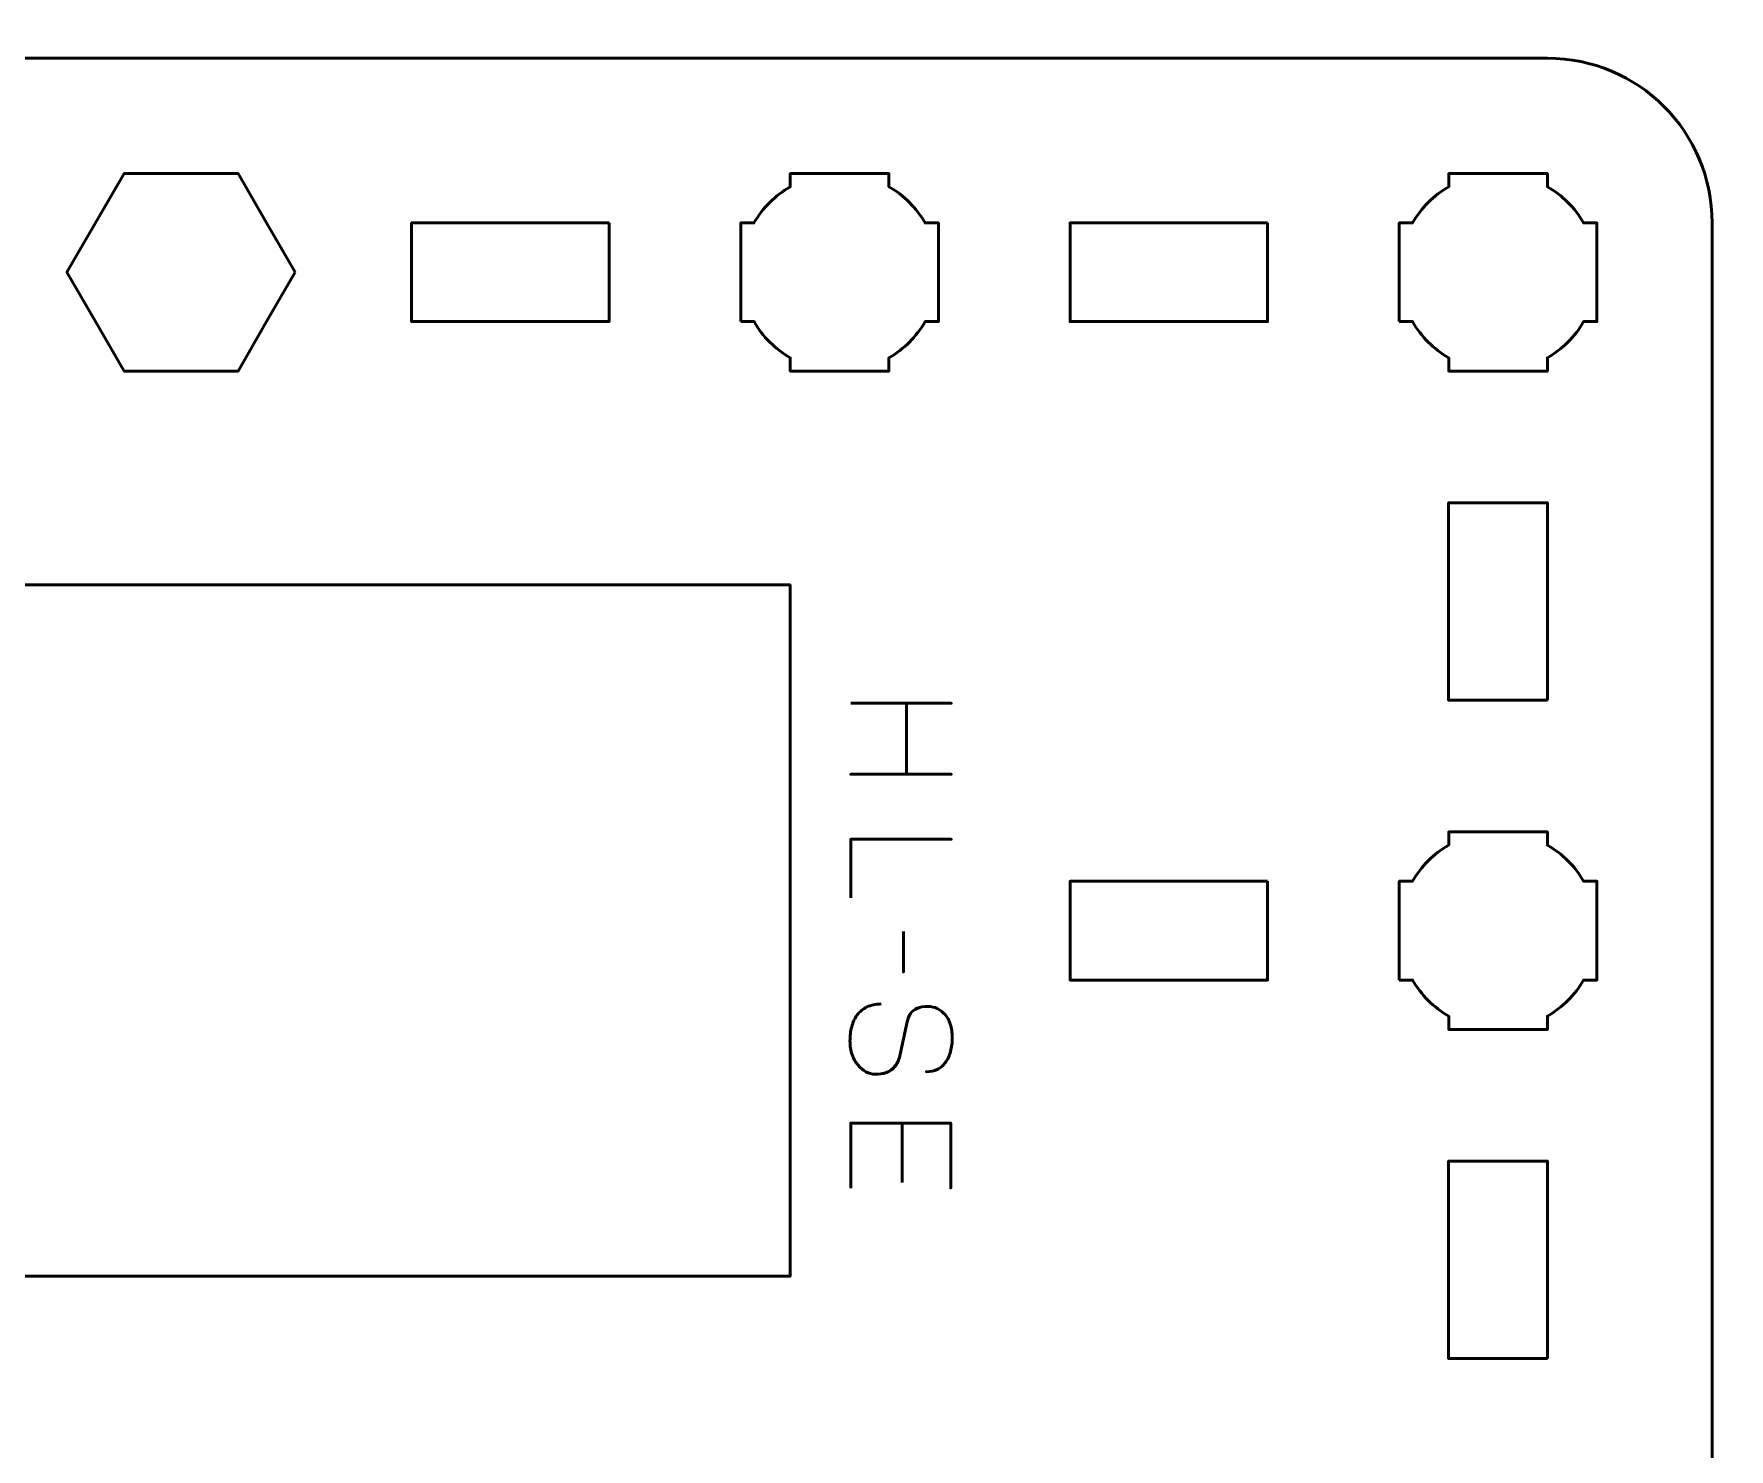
# Model space of a CAD drawing. Header units: centimetres. Extents: x -21 to 0, y -29.7 to 0.
# Drawn here: x -16.1 to -10.95, y -16.52 to -12.23 of the extents above; entities that cross this region are included whole.
import ezdxf

# ---------------------------------------------------------------- set-up
doc = ezdxf.new("R2010")
doc.units = ezdxf.units.CM
doc.header["$MEASUREMENT"] = 0
doc.layers.add('Layer 1', color=7, linetype='Continuous')

msp = doc.modelspace()

# ---------------------------------------------------------------- linework, layer by layer
at = {"layer": 'Layer 1', "color": 1, "lineweight": 53}
msp.add_open_spline([(-21.00003, -29.19995), (-21.00003, -29.19995), (-21.00003, -5.29992), (-21.00003, -5.29992), (-21.00003, -5.29992), (-21.00003, -5.21709), (-20.93286, -5.14992), (-20.85003, -5.14992), (-20.85003, -5.14992), (-20.7672, -5.14992), (-20.70003, -5.08275), (-20.70003, -4.99992), (-20.70003, -4.99992), (-20.70003, -4.91709), (-20.7672, -4.84992), (-20.85003, -4.84992), (-20.85003, -4.84992), (-20.93286, -4.84992), (-21.00003, -4.78275), (-21.00003, -4.69992), (-21.00003, -4.69992), (-21.00003, -4.61709), (-20.93286, -4.54992), (-20.85003, -4.54992), (-20.85003, -4.54992), (-20.7672, -4.54992), (-20.70003, -4.48275), (-20.70003, -4.39992), (-20.70003, -4.39992), (-20.70003, -4.31709), (-20.7672, -4.24992), (-20.85003, -4.24992), (-20.85003, -4.24992), (-20.93286, -4.24992), (-21.00003, -4.18275), (-21.00003, -4.09992), (-21.00003, -4.09992), (-21.00003, -4.01709), (-20.93286, -3.94992), (-20.85003, -3.94992), (-20.85003, -3.94992), (-20.7672, -3.94992), (-20.70003, -3.88275), (-20.70003, -3.79992), (-20.70003, -3.79992), (-20.70003, -3.71709), (-20.7672, -3.64992), (-20.85003, -3.64992), (-20.85003, -3.64992), (-20.93286, -3.64992), (-21.00003, -3.58275), (-21.00003, -3.49992), (-21.00003, -3.49992), (-21.00003, -3.41709), (-20.93286, -3.34992), (-20.85003, -3.34992), (-20.85003, -3.34992), (-20.7672, -3.34992), (-20.70003, -3.28275), (-20.70003, -3.19992), (-20.70003, -3.19992), (-20.70003, -3.11709), (-20.7672, -3.04992), (-20.85003, -3.04992), (-20.85003, -3.04992), (-20.93286, -3.04992), (-21.00003, -2.98275), (-21.00003, -2.89992), (-21.00003, -2.89992), (-21.00003, -2.81709), (-20.93286, -2.74992), (-20.85003, -2.74992), (-20.85003, -2.74992), (-20.7672, -2.74992), (-20.70003, -2.68275), (-20.70003, -2.59992), (-20.70003, -2.59992), (-20.70003, -2.51709), (-20.7672, -2.44992), (-20.85003, -2.44992), (-20.85003, -2.44992), (-20.93286, -2.44992), (-21.00003, -2.38275), (-21.00003, -2.29992), (-21.00003, -2.29992), (-21.00003, -2.21709), (-20.93286, -2.14992), (-20.85003, -2.14992), (-20.85003, -2.14992), (-20.7672, -2.14992), (-20.70003, -2.08275), (-20.70003, -1.99992), (-20.70003, -1.99992), (-20.70003, -1.91709), (-20.7672, -1.84992), (-20.85003, -1.84992), (-20.85003, -1.84992), (-20.93286, -1.84992), (-21.00003, -1.78275), (-21.00003, -1.69992), (-21.00003, -1.69992), (-21.00003, -1.61709), (-20.93286, -1.54992), (-20.85003, -1.54992), (-20.85003, -1.54992), (-20.7672, -1.54992), (-20.70003, -1.48275), (-20.70003, -1.39992), (-20.70003, -1.39992), (-20.70003, -1.31709), (-20.7672, -1.24992), (-20.85003, -1.24992), (-20.85003, -1.24992), (-20.93286, -1.24992), (-21.00003, -1.18275), (-21.00003, -1.09992), (-21.00003, -1.09992), (-21.00003, -1.09992), (-21.00003, -0.49992), (-21.00003, -0.49992), (-21.00003, -0.49992), (-21.00003, -0.22295), (-20.77694, 0.00004), (-20.49994, 0.00004), (-20.49994, 0.00004), (-20.49994, 0.00004), (-0.50008, 0.00004), (-0.50008, 0.00004), (-0.50008, 0.00004), (-0.22294, 0.00004), (0.00002, -0.22295), (0.00002, -0.49992), (0.00002, -0.49992), (0.00002, -0.49992), (0.00002, -29.19995), (0.00002, -29.19995), (0.00002, -29.19995), (0.00002, -29.47695), (-0.22294, -29.70004), (-0.50008, -29.70004), (-0.50008, -29.70004), (-0.50008, -29.70004), (-20.49994, -29.70004), (-20.49994, -29.70004), (-20.49994, -29.70004), (-20.77694, -29.70004), (-21.00003, -29.47695), (-21.00003, -29.19995)], degree=3, knots=[0, 0, 0, 0, 0.027027, 0.027027, 0.027027, 0.027027, 0.0540541, 0.0540541, 0.0540541, 0.0540541, 0.0810811, 0.0810811, 0.0810811, 0.0810811, 0.1081081, 0.1081081, 0.1081081, 0.1081081, 0.1351351, 0.1351351, 0.1351351, 0.1351351, 0.1621622, 0.1621622, 0.1621622, 0.1621622, 0.1891892, 0.1891892, 0.1891892, 0.1891892, 0.2162162, 0.2162162, 0.2162162, 0.2162162, 0.2432432, 0.2432432, 0.2432432, 0.2432432, 0.2702703, 0.2702703, 0.2702703, 0.2702703, 0.2972973, 0.2972973, 0.2972973, 0.2972973, 0.3243243, 0.3243243, 0.3243243, 0.3243243, 0.3513514, 0.3513514, 0.3513514, 0.3513514, 0.3783784, 0.3783784, 0.3783784, 0.3783784, 0.4054054, 0.4054054, 0.4054054, 0.4054054, 0.4324324, 0.4324324, 0.4324324, 0.4324324, 0.4594595, 0.4594595, 0.4594595, 0.4594595, 0.4864865, 0.4864865, 0.4864865, 0.4864865, 0.5135135, 0.5135135, 0.5135135, 0.5135135, 0.5405405, 0.5405405, 0.5405405, 0.5405405, 0.5675676, 0.5675676, 0.5675676, 0.5675676, 0.5945946, 0.5945946, 0.5945946, 0.5945946, 0.6216216, 0.6216216, 0.6216216, 0.6216216, 0.6486486, 0.6486486, 0.6486486, 0.6486486, 0.6756757, 0.6756757, 0.6756757, 0.6756757, 0.7027027, 0.7027027, 0.7027027, 0.7027027, 0.7297297, 0.7297297, 0.7297297, 0.7297297, 0.7567568, 0.7567568, 0.7567568, 0.7567568, 0.7837838, 0.7837838, 0.7837838, 0.7837838, 0.8108108, 0.8108108, 0.8108108, 0.8108108, 0.8378378, 0.8378378, 0.8378378, 0.8378378, 0.8648649, 0.8648649, 0.8648649, 0.8648649, 0.8918919, 0.8918919, 0.8918919, 0.8918919, 0.9189189, 0.9189189, 0.9189189, 0.9189189, 0.9459459, 0.9459459, 0.9459459, 0.9459459, 0.972973, 0.972973, 0.972973, 0.972973, 1, 1, 1, 1], dxfattribs=at)
at = {"layer": 'Layer 1', "color": 3, "lineweight": 53}
msp.add_open_spline([(-11.00601, -17.09995), (-11.00609, -17.37701), (-11.22916, -17.59989), (-11.50611, -17.59989), (-11.50611, -17.59989), (-14.2727, -17.59989), (-17.03932, -17.59989), (-19.80591, -17.59989), (-19.80591, -17.59989), (-20.08291, -17.59989), (-20.30601, -17.3768), (-20.30601, -17.0998), (-20.30601, -17.0998), (-20.30601, -17.0998), (-20.30601, -12.79994), (-20.30601, -12.79994), (-20.30601, -12.79994), (-20.30601, -12.52281), (-20.08291, -12.29985), (-19.80591, -12.29985), (-19.80591, -12.29985), (-17.03932, -12.29985), (-14.2727, -12.29985), (-11.50611, -12.29985), (-11.50611, -12.29985), (-11.22911, -12.29985), (-11.00601, -12.52294), (-11.00601, -12.79994), (-11.00601, -12.79994), (-11.00601, -12.79994), (-11.00601, -17.09995), (-11.00601, -17.09995)], degree=3, knots=[0, 0, 0, 0, 0.125, 0.125, 0.125, 0.125, 0.25, 0.25, 0.25, 0.25, 0.375, 0.375, 0.375, 0.375, 0.5, 0.5, 0.5, 0.5, 0.625, 0.625, 0.625, 0.625, 0.75, 0.75, 0.75, 0.75, 0.875, 0.875, 0.875, 0.875, 1, 1, 1, 1], dxfattribs=at)
at = {"layer": 'Layer 1', "lineweight": 53}
for points, knots in [([(-15.3096, -12.94986), (-15.3096, -12.94986), (-15.3962, -13.09987), (-15.3962, -13.09987), (-15.3962, -13.09987), (-15.3962, -13.09987), (-15.4828, -13.24986), (-15.4828, -13.24986), (-15.4828, -13.24986), (-15.4828, -13.24986), (-15.65601, -13.24986), (-15.65601, -13.24986), (-15.65601, -13.24986), (-15.65601, -13.24986), (-15.82922, -13.24986), (-15.82922, -13.24986), (-15.82922, -13.24986), (-15.82922, -13.24986), (-15.91582, -13.09987), (-15.91582, -13.09987), (-15.91582, -13.09987), (-15.91582, -13.09987), (-16.00242, -12.94986), (-16.00242, -12.94986), (-16.00242, -12.94986), (-16.00242, -12.94986), (-15.91582, -12.79985), (-15.91582, -12.79985), (-15.91582, -12.79985), (-15.91582, -12.79985), (-15.82922, -12.64986), (-15.82922, -12.64986), (-15.82922, -12.64986), (-15.82922, -12.64986), (-15.65601, -12.64986), (-15.65601, -12.64986), (-15.65601, -12.64986), (-15.65601, -12.64986), (-15.4828, -12.64986), (-15.4828, -12.64986), (-15.4828, -12.64986), (-15.4828, -12.64986), (-15.3962, -12.79985), (-15.3962, -12.79985), (-15.3962, -12.79985), (-15.3962, -12.79985), (-15.3096, -12.94986), (-15.3096, -12.94986)], [0, 0, 0, 0, 0.0833333, 0.0833333, 0.0833333, 0.0833333, 0.1666667, 0.1666667, 0.1666667, 0.1666667, 0.25, 0.25, 0.25, 0.25, 0.3333333, 0.3333333, 0.3333333, 0.3333333, 0.4166667, 0.4166667, 0.4166667, 0.4166667, 0.5, 0.5, 0.5, 0.5, 0.5833333, 0.5833333, 0.5833333, 0.5833333, 0.6666667, 0.6666667, 0.6666667, 0.6666667, 0.75, 0.75, 0.75, 0.75, 0.8333333, 0.8333333, 0.8333333, 0.8333333, 0.9166667, 0.9166667, 0.9166667, 0.9166667, 1, 1, 1, 1]), ([(-13.95596, -13.09994), (-13.95596, -13.09994), (-13.95596, -12.95142), (-13.95596, -12.95142), (-13.95596, -12.95142), (-13.95596, -12.95142), (-13.95598, -12.94987), (-13.95598, -12.94987), (-13.95598, -12.94987), (-13.95598, -12.94987), (-13.95596, -12.94832), (-13.95596, -12.94832), (-13.95596, -12.94832), (-13.95596, -12.94832), (-13.95596, -12.79994), (-13.95596, -12.79994), (-13.95596, -12.79994), (-13.95596, -12.79994), (-13.91587, -12.79994), (-13.91587, -12.79994), (-13.91587, -12.79994), (-13.88952, -12.75437), (-13.85152, -12.71639), (-13.80597, -12.69003), (-13.80597, -12.69003), (-13.80597, -12.69003), (-13.80597, -12.64994), (-13.80597, -12.64994), (-13.80597, -12.64994), (-13.80597, -12.64994), (-13.66192, -12.64994), (-13.66192, -12.64994), (-13.66192, -12.64994), (-13.66192, -12.64994), (-13.65598, -12.64988), (-13.65598, -12.64988), (-13.65598, -12.64988), (-13.65598, -12.64988), (-13.65004, -12.64994), (-13.65004, -12.64994), (-13.65004, -12.64994), (-13.65004, -12.64994), (-13.50597, -12.64994), (-13.50597, -12.64994), (-13.50597, -12.64994), (-13.50597, -12.64994), (-13.50597, -12.69001), (-13.50597, -12.69001), (-13.50597, -12.69001), (-13.4604, -12.71637), (-13.42241, -12.75436), (-13.39607, -12.79994), (-13.39607, -12.79994), (-13.39607, -12.79994), (-13.35597, -12.79994), (-13.35597, -12.79994), (-13.35597, -12.79994), (-13.35597, -12.79994), (-13.35597, -13.09994), (-13.35597, -13.09994), (-13.35597, -13.09994), (-13.35597, -13.09994), (-13.39616, -13.09994), (-13.39616, -13.09994), (-13.39616, -13.09994), (-13.4225, -13.14544), (-13.46046, -13.18338), (-13.50597, -13.20972), (-13.50597, -13.20972), (-13.50597, -13.20972), (-13.50597, -13.24993), (-13.50597, -13.24993), (-13.50597, -13.24993), (-13.50597, -13.24993), (-13.80597, -13.24993), (-13.80597, -13.24993), (-13.80597, -13.24993), (-13.80597, -13.24993), (-13.80597, -13.2097), (-13.80597, -13.2097), (-13.80597, -13.2097), (-13.85147, -13.18336), (-13.88943, -13.14543), (-13.91577, -13.09994), (-13.91577, -13.09994), (-13.91577, -13.09994), (-13.95596, -13.09994), (-13.95596, -13.09994)], [0, 0, 0, 0, 0.0454545, 0.0454545, 0.0454545, 0.0454545, 0.0909091, 0.0909091, 0.0909091, 0.0909091, 0.1363636, 0.1363636, 0.1363636, 0.1363636, 0.1818182, 0.1818182, 0.1818182, 0.1818182, 0.2272727, 0.2272727, 0.2272727, 0.2272727, 0.2727273, 0.2727273, 0.2727273, 0.2727273, 0.3181818, 0.3181818, 0.3181818, 0.3181818, 0.3636364, 0.3636364, 0.3636364, 0.3636364, 0.4090909, 0.4090909, 0.4090909, 0.4090909, 0.4545455, 0.4545455, 0.4545455, 0.4545455, 0.5, 0.5, 0.5, 0.5, 0.5454545, 0.5454545, 0.5454545, 0.5454545, 0.5909091, 0.5909091, 0.5909091, 0.5909091, 0.6363636, 0.6363636, 0.6363636, 0.6363636, 0.6818182, 0.6818182, 0.6818182, 0.6818182, 0.7272727, 0.7272727, 0.7272727, 0.7272727, 0.7727273, 0.7727273, 0.7727273, 0.7727273, 0.8181818, 0.8181818, 0.8181818, 0.8181818, 0.8636364, 0.8636364, 0.8636364, 0.8636364, 0.9090909, 0.9090909, 0.9090909, 0.9090909, 0.9545455, 0.9545455, 0.9545455, 0.9545455, 1, 1, 1, 1]), ([(-11.95596, -13.09994), (-11.95596, -13.09994), (-11.95596, -12.95142), (-11.95596, -12.95142), (-11.95596, -12.95142), (-11.95596, -12.95142), (-11.95598, -12.94987), (-11.95598, -12.94987), (-11.95598, -12.94987), (-11.95598, -12.94987), (-11.95596, -12.94832), (-11.95596, -12.94832), (-11.95596, -12.94832), (-11.95596, -12.94832), (-11.95596, -12.79994), (-11.95596, -12.79994), (-11.95596, -12.79994), (-11.95596, -12.79994), (-11.91587, -12.79994), (-11.91587, -12.79994), (-11.91587, -12.79994), (-11.88952, -12.75437), (-11.85152, -12.71639), (-11.80597, -12.69003), (-11.80597, -12.69003), (-11.80597, -12.69003), (-11.80597, -12.64994), (-11.80597, -12.64994), (-11.80597, -12.64994), (-11.80597, -12.64994), (-11.66192, -12.64994), (-11.66192, -12.64994), (-11.66192, -12.64994), (-11.66192, -12.64994), (-11.65598, -12.64988), (-11.65598, -12.64988), (-11.65598, -12.64988), (-11.65598, -12.64988), (-11.65004, -12.64994), (-11.65004, -12.64994), (-11.65004, -12.64994), (-11.65004, -12.64994), (-11.50597, -12.64994), (-11.50597, -12.64994), (-11.50597, -12.64994), (-11.50597, -12.64994), (-11.50597, -12.69001), (-11.50597, -12.69001), (-11.50597, -12.69001), (-11.4604, -12.71637), (-11.42241, -12.75436), (-11.39607, -12.79994), (-11.39607, -12.79994), (-11.39607, -12.79994), (-11.35597, -12.79994), (-11.35597, -12.79994), (-11.35597, -12.79994), (-11.35597, -12.79994), (-11.35597, -13.09994), (-11.35597, -13.09994), (-11.35597, -13.09994), (-11.35597, -13.09994), (-11.39616, -13.09994), (-11.39616, -13.09994), (-11.39616, -13.09994), (-11.4225, -13.14544), (-11.46046, -13.18338), (-11.50597, -13.20972), (-11.50597, -13.20972), (-11.50597, -13.20972), (-11.50597, -13.24993), (-11.50597, -13.24993), (-11.50597, -13.24993), (-11.50597, -13.24993), (-11.80597, -13.24993), (-11.80597, -13.24993), (-11.80597, -13.24993), (-11.80597, -13.24993), (-11.80597, -13.2097), (-11.80597, -13.2097), (-11.80597, -13.2097), (-11.85147, -13.18336), (-11.88943, -13.14543), (-11.91577, -13.09994), (-11.91577, -13.09994), (-11.91577, -13.09994), (-11.95596, -13.09994), (-11.95596, -13.09994)], [0, 0, 0, 0, 0.0454545, 0.0454545, 0.0454545, 0.0454545, 0.0909091, 0.0909091, 0.0909091, 0.0909091, 0.1363636, 0.1363636, 0.1363636, 0.1363636, 0.1818182, 0.1818182, 0.1818182, 0.1818182, 0.2272727, 0.2272727, 0.2272727, 0.2272727, 0.2727273, 0.2727273, 0.2727273, 0.2727273, 0.3181818, 0.3181818, 0.3181818, 0.3181818, 0.3636364, 0.3636364, 0.3636364, 0.3636364, 0.4090909, 0.4090909, 0.4090909, 0.4090909, 0.4545455, 0.4545455, 0.4545455, 0.4545455, 0.5, 0.5, 0.5, 0.5, 0.5454545, 0.5454545, 0.5454545, 0.5454545, 0.5909091, 0.5909091, 0.5909091, 0.5909091, 0.6363636, 0.6363636, 0.6363636, 0.6363636, 0.6818182, 0.6818182, 0.6818182, 0.6818182, 0.7272727, 0.7272727, 0.7272727, 0.7272727, 0.7727273, 0.7727273, 0.7727273, 0.7727273, 0.8181818, 0.8181818, 0.8181818, 0.8181818, 0.8636364, 0.8636364, 0.8636364, 0.8636364, 0.9090909, 0.9090909, 0.9090909, 0.9090909, 0.9545455, 0.9545455, 0.9545455, 0.9545455, 1, 1, 1, 1]), ([(-14.35606, -12.79994), (-14.35606, -12.79994), (-14.35606, -13.09995), (-14.35606, -13.09995), (-14.35606, -13.09995), (-14.35606, -13.09995), (-14.95605, -13.09995), (-14.95605, -13.09995), (-14.95605, -13.09995), (-14.95605, -13.09995), (-14.95605, -12.79994), (-14.95605, -12.79994), (-14.95605, -12.79994), (-14.95605, -12.79994), (-14.35606, -12.79994), (-14.35606, -12.79994)], [0, 0, 0, 0, 0.25, 0.25, 0.25, 0.25, 0.5, 0.5, 0.5, 0.5, 0.75, 0.75, 0.75, 0.75, 1, 1, 1, 1]), ([(-12.35606, -12.79994), (-12.35606, -12.79994), (-12.35606, -13.09995), (-12.35606, -13.09995), (-12.35606, -13.09995), (-12.35606, -13.09995), (-12.95605, -13.09995), (-12.95605, -13.09995), (-12.95605, -13.09995), (-12.95605, -13.09995), (-12.95605, -12.79994), (-12.95605, -12.79994), (-12.95605, -12.79994), (-12.95605, -12.79994), (-12.35606, -12.79994), (-12.35606, -12.79994)], [0, 0, 0, 0, 0.25, 0.25, 0.25, 0.25, 0.5, 0.5, 0.5, 0.5, 0.75, 0.75, 0.75, 0.75, 1, 1, 1, 1]), ([(-11.50606, -14.24994), (-11.50606, -14.24994), (-11.80607, -14.24994), (-11.80607, -14.24994), (-11.80607, -14.24994), (-11.80607, -14.24994), (-11.80607, -13.64995), (-11.80607, -13.64995), (-11.80607, -13.64995), (-11.80607, -13.64995), (-11.50606, -13.64995), (-11.50606, -13.64995), (-11.50606, -13.64995), (-11.50606, -13.64995), (-11.50606, -14.24994), (-11.50606, -14.24994)], [0, 0, 0, 0, 0.25, 0.25, 0.25, 0.25, 0.5, 0.5, 0.5, 0.5, 0.75, 0.75, 0.75, 0.75, 1, 1, 1, 1]), ([(-19.49356, -13.89987), (-19.49356, -13.89987), (-13.80607, -13.89988), (-13.80607, -13.89988), (-13.80607, -13.89988), (-13.80607, -13.89988), (-13.80607, -15.99987), (-13.80607, -15.99987), (-13.80607, -15.99987), (-13.80607, -15.99987), (-19.49356, -15.99986), (-19.49356, -15.99986), (-19.49356, -15.99986), (-19.49356, -14.83731), (-19.49356, -15.06245), (-19.49356, -13.89987)], [0, 0, 0, 0, 0.25, 0.25, 0.25, 0.25, 0.5, 0.5, 0.5, 0.5, 0.75, 0.75, 0.75, 0.75, 1, 1, 1, 1]), ([(-11.95596, -15.09994), (-11.95596, -15.09994), (-11.95596, -14.95142), (-11.95596, -14.95142), (-11.95596, -14.95142), (-11.95596, -14.95142), (-11.95598, -14.94987), (-11.95598, -14.94987), (-11.95598, -14.94987), (-11.95598, -14.94987), (-11.95596, -14.94832), (-11.95596, -14.94832), (-11.95596, -14.94832), (-11.95596, -14.94832), (-11.95596, -14.79994), (-11.95596, -14.79994), (-11.95596, -14.79994), (-11.95596, -14.79994), (-11.91587, -14.79994), (-11.91587, -14.79994), (-11.91587, -14.79994), (-11.88952, -14.75437), (-11.85152, -14.71639), (-11.80597, -14.69003), (-11.80597, -14.69003), (-11.80597, -14.69003), (-11.80597, -14.64994), (-11.80597, -14.64994), (-11.80597, -14.64994), (-11.80597, -14.64994), (-11.66192, -14.64994), (-11.66192, -14.64994), (-11.66192, -14.64994), (-11.66192, -14.64994), (-11.65598, -14.64988), (-11.65598, -14.64988), (-11.65598, -14.64988), (-11.65598, -14.64988), (-11.65004, -14.64994), (-11.65004, -14.64994), (-11.65004, -14.64994), (-11.65004, -14.64994), (-11.50597, -14.64994), (-11.50597, -14.64994), (-11.50597, -14.64994), (-11.50597, -14.64994), (-11.50597, -14.69001), (-11.50597, -14.69001), (-11.50597, -14.69001), (-11.4604, -14.71637), (-11.42241, -14.75436), (-11.39607, -14.79994), (-11.39607, -14.79994), (-11.39607, -14.79994), (-11.35597, -14.79994), (-11.35597, -14.79994), (-11.35597, -14.79994), (-11.35597, -14.79994), (-11.35597, -15.09994), (-11.35597, -15.09994), (-11.35597, -15.09994), (-11.35597, -15.09994), (-11.39616, -15.09994), (-11.39616, -15.09994), (-11.39616, -15.09994), (-11.4225, -15.14544), (-11.46046, -15.18338), (-11.50597, -15.20972), (-11.50597, -15.20972), (-11.50597, -15.20972), (-11.50597, -15.24993), (-11.50597, -15.24993), (-11.50597, -15.24993), (-11.50597, -15.24993), (-11.80597, -15.24993), (-11.80597, -15.24993), (-11.80597, -15.24993), (-11.80597, -15.24993), (-11.80597, -15.2097), (-11.80597, -15.2097), (-11.80597, -15.2097), (-11.85147, -15.18336), (-11.88943, -15.14543), (-11.91577, -15.09994), (-11.91577, -15.09994), (-11.91577, -15.09994), (-11.95596, -15.09994), (-11.95596, -15.09994)], [0, 0, 0, 0, 0.0454545, 0.0454545, 0.0454545, 0.0454545, 0.0909091, 0.0909091, 0.0909091, 0.0909091, 0.1363636, 0.1363636, 0.1363636, 0.1363636, 0.1818182, 0.1818182, 0.1818182, 0.1818182, 0.2272727, 0.2272727, 0.2272727, 0.2272727, 0.2727273, 0.2727273, 0.2727273, 0.2727273, 0.3181818, 0.3181818, 0.3181818, 0.3181818, 0.3636364, 0.3636364, 0.3636364, 0.3636364, 0.4090909, 0.4090909, 0.4090909, 0.4090909, 0.4545455, 0.4545455, 0.4545455, 0.4545455, 0.5, 0.5, 0.5, 0.5, 0.5454545, 0.5454545, 0.5454545, 0.5454545, 0.5909091, 0.5909091, 0.5909091, 0.5909091, 0.6363636, 0.6363636, 0.6363636, 0.6363636, 0.6818182, 0.6818182, 0.6818182, 0.6818182, 0.7272727, 0.7272727, 0.7272727, 0.7272727, 0.7727273, 0.7727273, 0.7727273, 0.7727273, 0.8181818, 0.8181818, 0.8181818, 0.8181818, 0.8636364, 0.8636364, 0.8636364, 0.8636364, 0.9090909, 0.9090909, 0.9090909, 0.9090909, 0.9545455, 0.9545455, 0.9545455, 0.9545455, 1, 1, 1, 1]), ([(-12.35606, -14.79994), (-12.35606, -14.79994), (-12.35606, -15.09995), (-12.35606, -15.09995), (-12.35606, -15.09995), (-12.35606, -15.09995), (-12.95605, -15.09995), (-12.95605, -15.09995), (-12.95605, -15.09995), (-12.95605, -15.09995), (-12.95605, -14.79994), (-12.95605, -14.79994), (-12.95605, -14.79994), (-12.95605, -14.79994), (-12.35606, -14.79994), (-12.35606, -14.79994)], [0, 0, 0, 0, 0.25, 0.25, 0.25, 0.25, 0.5, 0.5, 0.5, 0.5, 0.75, 0.75, 0.75, 0.75, 1, 1, 1, 1]), ([(-11.50606, -16.24994), (-11.50606, -16.24994), (-11.80607, -16.24994), (-11.80607, -16.24994), (-11.80607, -16.24994), (-11.80607, -16.24994), (-11.80607, -15.64995), (-11.80607, -15.64995), (-11.80607, -15.64995), (-11.80607, -15.64995), (-11.50606, -15.64995), (-11.50606, -15.64995), (-11.50606, -15.64995), (-11.50606, -15.64995), (-11.50606, -16.24994), (-11.50606, -16.24994)], [0, 0, 0, 0, 0.25, 0.25, 0.25, 0.25, 0.5, 0.5, 0.5, 0.5, 0.75, 0.75, 0.75, 0.75, 1, 1, 1, 1])]:
    msp.add_open_spline(points, degree=3, knots=knots, dxfattribs=at)
at = {"layer": 'Layer 1', "color": 5, "lineweight": 53}
for points, knots in [([(-13.62177, -14.25924), (-13.62177, -14.25924), (-13.45286, -14.25924), (-13.45286, -14.25924), (-13.45286, -14.25924), (-13.45286, -14.25924), (-13.45286, -14.47471), (-13.45286, -14.47471), (-13.45286, -14.47471), (-13.45286, -14.47471), (-13.62177, -14.47471), (-13.62177, -14.47471), (-13.62177, -14.47471), (-13.62177, -14.47471), (-13.31697, -14.47471), (-13.31697, -14.47471), (-13.31697, -14.47471), (-13.31697, -14.47471), (-13.45286, -14.47471), (-13.45286, -14.47471), (-13.45286, -14.47471), (-13.45286, -14.47471), (-13.45286, -14.25924), (-13.45286, -14.25924), (-13.45286, -14.25924), (-13.45286, -14.25924), (-13.31697, -14.25924), (-13.31697, -14.25924), (-13.31697, -14.25924), (-13.31697, -14.25924), (-13.62177, -14.25924), (-13.62177, -14.25924)], [0, 0, 0, 0, 0.125, 0.125, 0.125, 0.125, 0.25, 0.25, 0.25, 0.25, 0.375, 0.375, 0.375, 0.375, 0.5, 0.5, 0.5, 0.5, 0.625, 0.625, 0.625, 0.625, 0.75, 0.75, 0.75, 0.75, 0.875, 0.875, 0.875, 0.875, 1, 1, 1, 1]), ([(-13.62177, -14.85063), (-13.62177, -14.85063), (-13.62177, -14.67241), (-13.62177, -14.67241), (-13.62177, -14.67241), (-13.62177, -14.67241), (-13.31655, -14.67241), (-13.31655, -14.67241), (-13.31655, -14.67241), (-13.31655, -14.67241), (-13.62177, -14.67241), (-13.62177, -14.67241), (-13.62177, -14.67241), (-13.62177, -14.67241), (-13.62177, -14.85063), (-13.62177, -14.85063)], [0, 0, 0, 0, 0.25, 0.25, 0.25, 0.25, 0.5, 0.5, 0.5, 0.5, 0.75, 0.75, 0.75, 0.75, 1, 1, 1, 1]), ([(-13.46217, -14.95265), (-13.46217, -14.95265), (-13.46217, -15.07584), (-13.46217, -15.07584), (-13.46217, -15.07584), (-13.46217, -15.07584), (-13.46217, -14.95265), (-13.46217, -14.95265)], [0, 0, 0, 0, 0.5, 0.5, 0.5, 0.5, 1, 1, 1, 1]), ([(-13.52948, -15.17278), (-13.54635, -15.17292), (-13.56081, -15.17588), (-13.57288, -15.18181), (-13.57288, -15.18181), (-13.58487, -15.18767), (-13.59468, -15.19585), (-13.6023, -15.20615), (-13.6023, -15.20615), (-13.60985, -15.21652), (-13.61542, -15.22845), (-13.61902, -15.24192), (-13.61902, -15.24192), (-13.62255, -15.25533), (-13.62431, -15.26972), (-13.62431, -15.28496), (-13.62431, -15.28496), (-13.62424, -15.30034), (-13.62198, -15.31417), (-13.61768, -15.32652), (-13.61768, -15.32652), (-13.61337, -15.3388), (-13.60759, -15.34931), (-13.60032, -15.35806), (-13.60032, -15.35806), (-13.59305, -15.36688), (-13.58494, -15.37365), (-13.57591, -15.37845), (-13.57591, -15.37845), (-13.56688, -15.38325), (-13.55764, -15.38579), (-13.54811, -15.38614), (-13.54811, -15.38614), (-13.53562, -15.38656), (-13.52419, -15.38473), (-13.51389, -15.38071), (-13.51389, -15.38071), (-13.50359, -15.37668), (-13.49498, -15.37047), (-13.48793, -15.36208), (-13.48793, -15.36208), (-13.48087, -15.35375), (-13.47593, -15.34324), (-13.47318, -15.33068), (-13.47318, -15.33068), (-13.47318, -15.33068), (-13.45074, -15.22697), (-13.45074, -15.22697), (-13.45074, -15.22697), (-13.4487, -15.21723), (-13.44524, -15.20883), (-13.44044, -15.20192), (-13.44044, -15.20192), (-13.43558, -15.195), (-13.42887, -15.18964), (-13.42026, -15.18597), (-13.42026, -15.18597), (-13.41173, -15.1823), (-13.40086, -15.1804), (-13.38767, -15.1804), (-13.38767, -15.1804), (-13.37765, -15.1804), (-13.3682, -15.18245), (-13.35931, -15.18661), (-13.35931, -15.18661), (-13.35042, -15.1907), (-13.34258, -15.19677), (-13.33567, -15.20474), (-13.33567, -15.20474), (-13.32883, -15.21271), (-13.32346, -15.22259), (-13.31958, -15.2343), (-13.31958, -15.2343), (-13.31563, -15.24609), (-13.31366, -15.25956), (-13.31359, -15.2748), (-13.31359, -15.2748), (-13.31359, -15.29011), (-13.31535, -15.30415), (-13.31888, -15.31699), (-13.31888, -15.31699), (-13.32241, -15.32976), (-13.32749, -15.34084), (-13.33426, -15.35015), (-13.33426, -15.35015), (-13.34103, -15.35947), (-13.34936, -15.36666), (-13.35909, -15.3716), (-13.35909, -15.3716), (-13.3689, -15.37654), (-13.38012, -15.37887), (-13.39275, -15.37852), (-13.39275, -15.37852), (-13.38012, -15.37887), (-13.3689, -15.37654), (-13.35909, -15.3716), (-13.35909, -15.3716), (-13.34936, -15.36666), (-13.34103, -15.35947), (-13.33426, -15.35015), (-13.33426, -15.35015), (-13.32749, -15.34084), (-13.32241, -15.32976), (-13.31888, -15.31699), (-13.31888, -15.31699), (-13.31535, -15.30415), (-13.31359, -15.29011), (-13.31359, -15.2748), (-13.31359, -15.2748), (-13.31366, -15.25956), (-13.31563, -15.24609), (-13.31958, -15.2343), (-13.31958, -15.2343), (-13.32346, -15.22259), (-13.32883, -15.21271), (-13.33567, -15.20474), (-13.33567, -15.20474), (-13.34258, -15.19677), (-13.35042, -15.1907), (-13.35931, -15.18661), (-13.35931, -15.18661), (-13.3682, -15.18245), (-13.37765, -15.1804), (-13.38767, -15.1804), (-13.38767, -15.1804), (-13.40086, -15.1804), (-13.41173, -15.18223), (-13.42019, -15.18576), (-13.42019, -15.18576), (-13.42873, -15.18936), (-13.43536, -15.19465), (-13.44023, -15.20157), (-13.44023, -15.20157), (-13.44503, -15.20848), (-13.44856, -15.21695), (-13.45074, -15.22697), (-13.45074, -15.22697), (-13.45074, -15.22697), (-13.47318, -15.33068), (-13.47318, -15.33068), (-13.47318, -15.33068), (-13.47593, -15.34352), (-13.48087, -15.35411), (-13.48793, -15.36243), (-13.48793, -15.36243), (-13.49498, -15.37083), (-13.50359, -15.37697), (-13.51389, -15.38092), (-13.51389, -15.38092), (-13.52419, -15.3848), (-13.53562, -15.38656), (-13.54811, -15.38614), (-13.54811, -15.38614), (-13.55764, -15.38579), (-13.56688, -15.38325), (-13.57591, -15.37845), (-13.57591, -15.37845), (-13.58494, -15.37365), (-13.59305, -15.36688), (-13.60032, -15.35806), (-13.60032, -15.35806), (-13.60759, -15.34931), (-13.61337, -15.3388), (-13.61768, -15.32652), (-13.61768, -15.32652), (-13.62198, -15.31417), (-13.62424, -15.30034), (-13.62431, -15.28496), (-13.62431, -15.28496), (-13.62431, -15.26972), (-13.62255, -15.25533), (-13.61902, -15.24192), (-13.61902, -15.24192), (-13.61542, -15.22845), (-13.60985, -15.21652), (-13.6023, -15.20615), (-13.6023, -15.20615), (-13.59468, -15.19585), (-13.58487, -15.18767), (-13.57288, -15.18181), (-13.57288, -15.18181), (-13.56081, -15.17588), (-13.54635, -15.17292), (-13.52948, -15.17278)], [0, 0, 0, 0, 0.0217391, 0.0217391, 0.0217391, 0.0217391, 0.0434783, 0.0434783, 0.0434783, 0.0434783, 0.0652174, 0.0652174, 0.0652174, 0.0652174, 0.0869565, 0.0869565, 0.0869565, 0.0869565, 0.1086957, 0.1086957, 0.1086957, 0.1086957, 0.1304348, 0.1304348, 0.1304348, 0.1304348, 0.1521739, 0.1521739, 0.1521739, 0.1521739, 0.173913, 0.173913, 0.173913, 0.173913, 0.1956522, 0.1956522, 0.1956522, 0.1956522, 0.2173913, 0.2173913, 0.2173913, 0.2173913, 0.2391304, 0.2391304, 0.2391304, 0.2391304, 0.2608696, 0.2608696, 0.2608696, 0.2608696, 0.2826087, 0.2826087, 0.2826087, 0.2826087, 0.3043478, 0.3043478, 0.3043478, 0.3043478, 0.326087, 0.326087, 0.326087, 0.326087, 0.3478261, 0.3478261, 0.3478261, 0.3478261, 0.3695652, 0.3695652, 0.3695652, 0.3695652, 0.3913043, 0.3913043, 0.3913043, 0.3913043, 0.4130435, 0.4130435, 0.4130435, 0.4130435, 0.4347826, 0.4347826, 0.4347826, 0.4347826, 0.4565217, 0.4565217, 0.4565217, 0.4565217, 0.4782609, 0.4782609, 0.4782609, 0.4782609, 0.5, 0.5, 0.5, 0.5, 0.5217391, 0.5217391, 0.5217391, 0.5217391, 0.5434783, 0.5434783, 0.5434783, 0.5434783, 0.5652174, 0.5652174, 0.5652174, 0.5652174, 0.5869565, 0.5869565, 0.5869565, 0.5869565, 0.6086957, 0.6086957, 0.6086957, 0.6086957, 0.6304348, 0.6304348, 0.6304348, 0.6304348, 0.6521739, 0.6521739, 0.6521739, 0.6521739, 0.673913, 0.673913, 0.673913, 0.673913, 0.6956522, 0.6956522, 0.6956522, 0.6956522, 0.7173913, 0.7173913, 0.7173913, 0.7173913, 0.7391304, 0.7391304, 0.7391304, 0.7391304, 0.7608696, 0.7608696, 0.7608696, 0.7608696, 0.7826087, 0.7826087, 0.7826087, 0.7826087, 0.8043478, 0.8043478, 0.8043478, 0.8043478, 0.826087, 0.826087, 0.826087, 0.826087, 0.8478261, 0.8478261, 0.8478261, 0.8478261, 0.8695652, 0.8695652, 0.8695652, 0.8695652, 0.8913043, 0.8913043, 0.8913043, 0.8913043, 0.9130435, 0.9130435, 0.9130435, 0.9130435, 0.9347826, 0.9347826, 0.9347826, 0.9347826, 0.9565217, 0.9565217, 0.9565217, 0.9565217, 0.9782609, 0.9782609, 0.9782609, 0.9782609, 1, 1, 1, 1]), ([(-13.62177, -15.732), (-13.62177, -15.732), (-13.62177, -15.53473), (-13.62177, -15.53473), (-13.62177, -15.53473), (-13.62177, -15.53473), (-13.31824, -15.53473), (-13.31824, -15.53473), (-13.31824, -15.53473), (-13.31824, -15.53473), (-13.31824, -15.732), (-13.31824, -15.732), (-13.31824, -15.732), (-13.31824, -15.732), (-13.31824, -15.53473), (-13.31824, -15.53473), (-13.31824, -15.53473), (-13.31824, -15.53473), (-13.62177, -15.53473), (-13.62177, -15.53473), (-13.62177, -15.53473), (-13.62177, -15.53473), (-13.62177, -15.732), (-13.62177, -15.732)], [0, 0, 0, 0, 0.1666667, 0.1666667, 0.1666667, 0.1666667, 0.3333333, 0.3333333, 0.3333333, 0.3333333, 0.5, 0.5, 0.5, 0.5, 0.6666667, 0.6666667, 0.6666667, 0.6666667, 0.8333333, 0.8333333, 0.8333333, 0.8333333, 1, 1, 1, 1]), ([(-13.46556, -15.71507), (-13.46556, -15.71507), (-13.46556, -15.53473), (-13.46556, -15.53473), (-13.46556, -15.53473), (-13.46556, -15.53473), (-13.46556, -15.71507), (-13.46556, -15.71507)], [0, 0, 0, 0, 0.5, 0.5, 0.5, 0.5, 1, 1, 1, 1])]:
    msp.add_open_spline(points, degree=3, knots=knots, dxfattribs=at)

doc.saveas('drawing.dxf')
